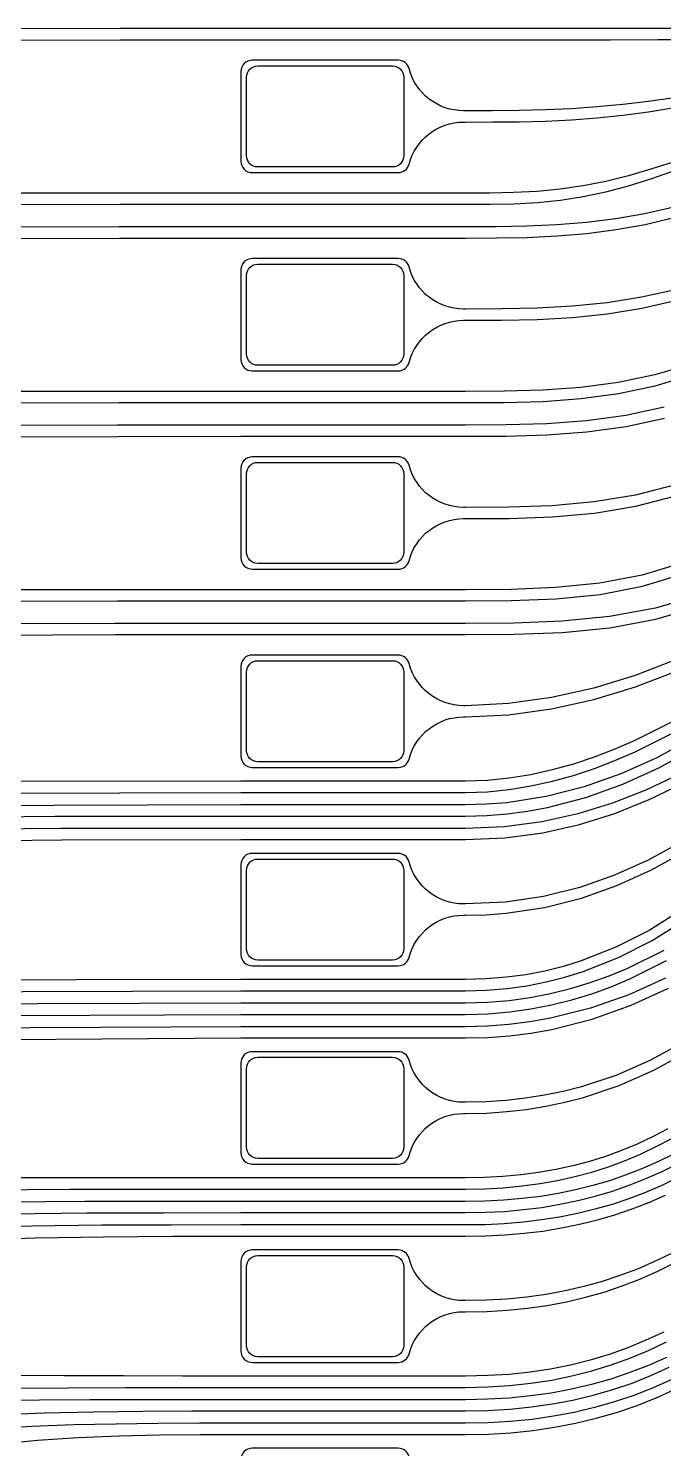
# Model space of a CAD drawing. Header units: millimetres. Extents: x 0 to 17.1, y 0 to 7.7.
# Drawn here: x 5.739 to 6.87, y 1.277 to 3.805 of the extents above; entities that cross this region are included whole.
import ezdxf

# ---------------------------------------------------------------- set-up
doc = ezdxf.new("R2010")
doc.units = ezdxf.units.MM
doc.header["$MEASUREMENT"] = 0
doc.layers.add('Insulation', color=112, linetype='Continuous')
doc.layers.add('Metal', color=52, linetype='Continuous')

msp = doc.modelspace()

# ---------------------------------------------------------------- linework, layer by layer
at = {"layer": 'Insulation'}
for points in [[(6.1475, 3.5585, -0.414214), (6.1275, 3.5785), (6.1275, 3.7185, -0.414214), (6.1475, 3.7385), (6.3875, 3.7385, -0.414214), (6.4075, 3.7185), (6.4075, 3.5785, -0.414214), (6.3875, 3.5585)], [(6.1475, 3.2055, -0.414214), (6.1275, 3.2255), (6.1275, 3.3655, -0.414214), (6.1475, 3.3855), (6.3875, 3.3855, -0.414214), (6.4075, 3.3655), (6.4075, 3.2255, -0.414214), (6.3875, 3.2055)], [(6.1475, 2.8525, -0.414214), (6.1275, 2.8725), (6.1275, 3.0125, -0.414214), (6.1475, 3.0325), (6.3875, 3.0325, -0.414214), (6.4075, 3.0125), (6.4075, 2.8725, -0.414214), (6.3875, 2.8525)], [(6.1475, 2.4995, -0.414214), (6.1275, 2.5195), (6.1275, 2.6595, -0.414214), (6.1475, 2.6795), (6.3875, 2.6795, -0.414214), (6.4075, 2.6595), (6.4075, 2.5195, -0.414214), (6.3875, 2.4995)], [(6.1475, 2.1465, -0.414214), (6.1275, 2.1665), (6.1275, 2.3065, -0.414214), (6.1475, 2.3265), (6.3875, 2.3265, -0.414214), (6.4075, 2.3065), (6.4075, 2.1665, -0.414214), (6.3875, 2.1465)], [(6.1475, 1.7935, -0.414214), (6.1275, 1.8135), (6.1275, 1.9535, -0.414214), (6.1475, 1.9735), (6.3875, 1.9735, -0.414214), (6.4075, 1.9535), (6.4075, 1.8135, -0.414214), (6.3875, 1.7935)], [(6.1475, 1.4405, -0.414214), (6.1275, 1.4605), (6.1275, 1.6005, -0.414214), (6.1475, 1.6205), (6.3875, 1.6205, -0.414214), (6.4075, 1.6005), (6.4075, 1.4605, -0.414214), (6.3875, 1.4405)]]:
    msp.add_lwpolyline(points, format="xyb", close=True, dxfattribs=at)
at = {"layer": 'Metal'}
for points in [[(6.9463, 3.8052), (6.8605, 3.8051), (6.7748, 3.805), (6.689, 3.805), (6.6033, 3.805), (6.5175, 3.805), (6.1175, 3.805), (5.9024, 3.8049), (5.6874, 3.8045)], [(5.6871, 3.7841), (5.9023, 3.7849), (6.1175, 3.785), (6.5175, 3.785), (6.6033, 3.785), (6.689, 3.785), (6.7748, 3.7851), (6.8605, 3.7853), (6.9463, 3.7855)], [(6.893, 3.569), (6.8494, 3.555), (6.8077, 3.5428), (6.7671, 3.5327), (6.7268, 3.5247), (6.6862, 3.5189), (6.645, 3.5151), (6.6031, 3.513), (6.5605, 3.5121), (6.5175, 3.512), (6.1175, 3.512), (5.9021, 3.512), (5.6867, 3.512)], [(5.6871, 3.4916), (5.9023, 3.492), (6.1175, 3.492), (6.5175, 3.492), (6.5606, 3.4921), (6.6033, 3.493), (6.6453, 3.4953), (6.6865, 3.4994), (6.727, 3.5057), (6.7673, 3.5143), (6.8079, 3.5251), (6.8494, 3.5382), (6.8929, 3.5531)], [(6.8883, 3.4867), (6.837, 3.4752), (6.7853, 3.4662), (6.7331, 3.4597), (6.6802, 3.4554), (6.6265, 3.4531), (6.5722, 3.4521), (6.5175, 3.452), (6.1175, 3.452), (5.9008, 3.4519), (5.6841, 3.4514)], [(5.6846, 3.4311), (5.9011, 3.4319), (6.1175, 3.432), (6.5175, 3.432), (6.5723, 3.4321), (6.6267, 3.4331), (6.6804, 3.4356), (6.7334, 3.4401), (6.7856, 3.4469), (6.8372, 3.4563), (6.8885, 3.4683)], [(6.918, 3.2069), (6.8544, 3.1884), (6.7894, 3.1749), (6.7229, 3.1661), (6.6553, 3.1612), (6.5866, 3.1593), (6.5175, 3.159), (6.1175, 3.159), (5.9002, 3.159), (5.6828, 3.159)], [(5.684, 3.1386), (5.9008, 3.139), (6.1175, 3.139), (6.5175, 3.139), (6.5868, 3.1393), (6.6555, 3.1412), (6.7233, 3.1462), (6.7899, 3.1552), (6.8549, 3.1689), (6.9185, 3.1877)], [(6.8712, 3.1308), (6.8029, 3.1162), (6.7331, 3.1067), (6.662, 3.1014), (6.59, 3.0993), (6.5175, 3.099), (6.1175, 3.099), (5.8975, 3.0989), (5.6775, 3.0984)], [(5.679, 3.078), (5.8982, 3.0789), (6.1175, 3.079), (6.5175, 3.079), (6.5902, 3.0793), (6.6623, 3.0814), (6.7335, 3.0868), (6.8033, 3.0965), (6.8717, 3.1113)], [(6.9046, 2.8537), (6.8319, 2.8318), (6.7564, 2.8175), (6.6783, 2.8096), (6.5984, 2.8065), (6.5175, 2.806), (6.1175, 2.806), (5.8966, 2.806), (5.6756, 2.8059)], [(5.6777, 2.7856), (5.8977, 2.7859), (6.1175, 2.786), (6.5175, 2.786), (6.5986, 2.7865), (6.6787, 2.7896), (6.7569, 2.7976), (6.8326, 2.8121), (6.9053, 2.8342)], [(6.9347, 2.7961), (6.8555, 2.7731), (6.7736, 2.758), (6.6896, 2.7497), (6.604, 2.7465), (6.5175, 2.746), (6.1175, 2.746), (5.8927, 2.7459), (5.6678, 2.7454)], [(5.6701, 2.725), (5.8939, 2.7259), (6.1175, 2.726), (6.5175, 2.726), (6.6042, 2.7265), (6.69, 2.7298), (6.7742, 2.7381), (6.8561, 2.7533), (6.9354, 2.7765)], [(6.8889, 2.5726), (6.8192, 2.5375), (6.7833, 2.522), (6.7467, 2.5079), (6.7096, 2.4956), (6.672, 2.4851), (6.6338, 2.4766), (6.5953, 2.4703), (6.5565, 2.4664), (6.5175, 2.465), (6.1175, 2.465), (5.466, 2.4644)], [(6.9179, 2.5391), (6.8567, 2.5063), (6.7937, 2.4781), (6.7286, 2.455), (6.661, 2.4377), (6.5908, 2.4268), (6.5545, 2.424), (6.5175, 2.423), (6.1175, 2.423), (5.4502, 2.4205)], [(5.4704, 2.4434), (6.1175, 2.445), (6.5175, 2.445), (6.5566, 2.4463), (6.5954, 2.4502), (6.634, 2.4565), (6.6721, 2.465), (6.7098, 2.4754), (6.747, 2.4877), (6.7836, 2.5017), (6.8195, 2.5173), (6.8893, 2.5523)], [(5.455, 2.3995), (5.7867, 2.4026), (6.1175, 2.403), (6.5175, 2.403), (6.5551, 2.404), (6.5918, 2.4069), (6.6278, 2.4117), (6.6631, 2.4182), (6.7316, 2.4361), (6.7977, 2.46), (6.8616, 2.489), (6.9236, 2.5227)], [(6.8982, 2.4773), (6.8395, 2.4495), (6.7792, 2.4258), (6.7172, 2.4068), (6.6531, 2.3927), (6.5866, 2.384), (6.5175, 2.381), (6.1175, 2.381), (5.7962, 2.3806), (5.4736, 2.3779)], [(5.479, 2.357), (5.7987, 2.3605), (6.1175, 2.361), (6.5175, 2.361), (6.5877, 2.3641), (6.6553, 2.3733), (6.7204, 2.3879), (6.7834, 2.4077), (6.8446, 2.4322), (6.9041, 2.4609)], [(6.9008, 2.2346), (6.8442, 2.1995), (6.7853, 2.1695), (6.7236, 2.1452), (6.6916, 2.1353), (6.6588, 2.1271), (6.625, 2.1206), (6.5902, 2.1159), (6.5544, 2.113), (6.5175, 2.112), (6.1175, 2.112), (5.5294, 2.1111)], [(5.5352, 2.0902), (6.1175, 2.092), (6.5175, 2.092), (6.555, 2.093), (6.5914, 2.096), (6.6267, 2.1009), (6.6611, 2.1076), (6.6945, 2.116), (6.727, 2.1261), (6.7897, 2.151), (6.8497, 2.1817), (6.9072, 2.2177)], [(6.8703, 2.1636), (6.806, 2.1317), (6.7728, 2.118), (6.7389, 2.1058), (6.7042, 2.0952), (6.6687, 2.0864), (6.6323, 2.0793), (6.595, 2.0742), (6.5568, 2.0711), (6.5175, 2.07), (6.1175, 2.07), (5.5733, 2.0683)], [(5.5789, 2.0474), (6.1175, 2.05), (6.5175, 2.05), (6.5573, 2.0511), (6.5961, 2.0543), (6.6339, 2.0596), (6.6708, 2.0668), (6.7069, 2.0759), (6.7421, 2.0867), (6.7765, 2.0992), (6.8102, 2.1133), (6.8754, 2.1459)], [(6.8736, 2.1143), (6.808, 2.0846), (6.7398, 2.0607), (6.6688, 2.0429), (6.6322, 2.0365), (6.5948, 2.0318), (6.5566, 2.029), (6.5175, 2.028), (6.1175, 2.028), (5.6171, 2.0256)], [(5.6225, 2.0046), (6.1175, 2.008), (6.5175, 2.008), (6.5571, 2.009), (6.5959, 2.0119), (6.6338, 2.0167), (6.671, 2.0233), (6.743, 2.0416), (6.8122, 2.0662), (6.8788, 2.0965)], [(6.8776, 1.8461), (6.8506, 1.832), (6.8231, 1.8191), (6.7952, 1.8075), (6.7668, 1.7972), (6.7379, 1.7881), (6.7084, 1.7803), (6.6783, 1.7737), (6.6475, 1.7684), (6.6161, 1.7642), (6.584, 1.7613), (6.5511, 1.7596), (6.5175, 1.759), (6.1175, 1.759), (5.6728, 1.7588)], [(5.6594, 1.7377), (5.8127, 1.7386), (5.9653, 1.739), (6.1175, 1.739), (6.5175, 1.739), (6.5518, 1.7396), (6.5853, 1.7414), (6.6181, 1.7445), (6.6501, 1.7488), (6.6815, 1.7544), (6.7122, 1.7612), (6.7423, 1.7693), (6.7718, 1.7787), (6.8008, 1.7894), (6.8292, 1.8013), (6.8572, 1.8146), (6.8847, 1.8291)], [(6.8891, 1.8018), (6.861, 1.7879), (6.8325, 1.7753), (6.8035, 1.764), (6.774, 1.7539), (6.744, 1.7451), (6.7135, 1.7375), (6.6824, 1.7311), (6.6507, 1.726), (6.6184, 1.722), (6.5855, 1.7192), (6.5518, 1.7175), (6.5175, 1.717), (6.1175, 1.717), (5.9786, 1.717), (5.8392, 1.7167), (5.6993, 1.7159)], [(5.7052, 1.6948), (5.843, 1.6964), (5.9804, 1.6969), (6.1175, 1.697), (6.5175, 1.697), (6.5525, 1.6976), (6.5868, 1.6993), (6.6204, 1.7023), (6.6533, 1.7064), (6.6856, 1.7118), (6.7173, 1.7184), (6.7484, 1.7263), (6.779, 1.7354), (6.809, 1.7459), (6.8385, 1.7576), (6.8675, 1.7705), (6.8961, 1.7847)], [(6.8958, 1.7594), (6.8672, 1.7456), (6.8381, 1.733), (6.8085, 1.7217), (6.7784, 1.7117), (6.7478, 1.7029), (6.7167, 1.6954), (6.685, 1.689), (6.6528, 1.6839), (6.6199, 1.68), (6.5864, 1.6772), (6.5523, 1.6755), (6.5175, 1.675), (6.1175, 1.675), (5.9936, 1.6749), (5.8695, 1.6744), (5.745, 1.673), (5.62, 1.6702)], [(5.6278, 1.6478), (5.7506, 1.6519), (5.8731, 1.6541), (5.9954, 1.6549), (6.1175, 1.655), (6.5175, 1.655), (6.553, 1.6556), (6.5877, 1.6573), (6.6219, 1.6602), (6.6553, 1.6643), (6.6882, 1.6697), (6.7205, 1.6763), (6.7522, 1.6841), (6.7833, 1.6932), (6.8139, 1.7036), (6.844, 1.7152), (6.8736, 1.7282)], [(6.8705, 1.4845), (6.8388, 1.4697), (6.8063, 1.4564), (6.7731, 1.4446), (6.7391, 1.4343), (6.7043, 1.4257), (6.6687, 1.4186), (6.6323, 1.4131), (6.5949, 1.4091), (6.5567, 1.4068), (6.5175, 1.406), (6.1175, 1.406), (6.0131, 1.406), (5.9083, 1.4062), (5.8029, 1.4065), (5.6966, 1.4069)], [(5.7053, 1.3845), (5.8092, 1.3854), (5.9124, 1.3859), (6.0151, 1.386), (6.1175, 1.386), (6.5175, 1.386), (6.5572, 1.3868), (6.596, 1.3893), (6.6339, 1.3933), (6.6709, 1.399), (6.707, 1.4064), (6.7423, 1.4153), (6.7767, 1.4258), (6.8103, 1.4379), (6.8432, 1.4516), (6.8753, 1.4668)], [(6.8754, 1.4394), (6.843, 1.425), (6.8099, 1.4122), (6.776, 1.4008), (6.7415, 1.391), (6.7061, 1.3827), (6.67, 1.3759), (6.6331, 1.3707), (6.5954, 1.367), (6.5568, 1.3647), (6.5175, 1.364), (6.1175, 1.364), (6.0283, 1.364), (5.9389, 1.3639), (5.849, 1.3636), (5.7585, 1.363), (5.6675, 1.3617)], [(5.6784, 1.3372), (5.7668, 1.3406), (5.855, 1.3426), (5.9427, 1.3436), (6.0302, 1.3439), (6.1175, 1.344), (6.5175, 1.344), (6.5574, 1.3448), (6.5965, 1.3471), (6.6347, 1.351), (6.6721, 1.3564), (6.7088, 1.3634), (6.7446, 1.372), (6.7796, 1.3821), (6.8139, 1.3937), (6.8474, 1.407), (6.8802, 1.4217)], [(6.8847, 1.3997), (6.8515, 1.3849), (6.8174, 1.3717), (6.7827, 1.36), (6.7471, 1.3499), (6.7108, 1.3414), (6.6738, 1.3344), (6.6359, 1.329), (6.5972, 1.3251), (6.5578, 1.3228), (6.5175, 1.322), (6.1175, 1.322), (6.0434, 1.322), (5.9692, 1.3216), (5.8948, 1.3207), (5.8201, 1.319), (5.745, 1.3161), (5.6698, 1.3118)], [(5.6829, 1.2847), (5.7553, 1.2918), (5.8278, 1.2966), (5.9003, 1.2997), (5.9727, 1.3013), (6.0451, 1.3019), (6.1175, 1.302), (6.5175, 1.302), (6.5583, 1.3028), (6.5983, 1.3052), (6.6375, 1.3092), (6.6759, 1.3148), (6.7135, 1.322), (6.7502, 1.3309), (6.7862, 1.3413), (6.8214, 1.3533), (6.8558, 1.3668), (6.8895, 1.382)]]:
    msp.add_lwpolyline(points, dxfattribs=at)
for points in [[(6.8897, 3.6814), (6.8431, 3.6749), (6.7973, 3.6695), (6.7517, 3.6653), (6.7059, 3.6622), (6.6596, 3.6601), (6.6127, 3.659), (6.5653, 3.6586), (6.5175, 3.6585), (6.5137, 3.6585, -0.341999), (6.4169, 3.7335, 0.341999), (6.3975, 3.7485), (6.1375, 3.7485, 0.414214), (6.1175, 3.7285), (6.1175, 3.5685, 0.414214), (6.1375, 3.5485), (6.3975, 3.5485, 0.341999), (6.4169, 3.5635, -0.341999), (6.5137, 3.6385), (6.5175, 3.6385), (6.5653, 3.6386), (6.6128, 3.6391), (6.6597, 3.6403), (6.706, 3.6426), (6.7518, 3.6461), (6.7974, 3.6509), (6.8432, 3.6569), (6.8897, 3.6641)], [(6.8911, 3.3399), (6.831, 3.3266), (6.7699, 3.3169), (6.7079, 3.3106), (6.645, 3.3071), (6.5815, 3.3057), (6.5175, 3.3055), (6.5137, 3.3055, -0.341999), (6.4169, 3.3805, 0.341999), (6.3975, 3.3955), (6.1375, 3.3955, 0.414214), (6.1175, 3.3755), (6.1175, 3.2155, 0.414214), (6.1375, 3.1955), (6.3975, 3.1955, 0.341999), (6.4169, 3.2105, -0.341999), (6.5137, 3.2855), (6.5175, 3.2855), (6.5816, 3.2857), (6.6452, 3.2871), (6.7082, 3.2907), (6.7703, 3.2972), (6.8314, 3.3071), (6.8915, 3.3208)], [(6.8913, 2.9925), (6.8199, 2.9742), (6.7465, 2.9621), (6.6713, 2.9555), (6.5947, 2.9529), (6.5175, 2.9525), (6.5137, 2.9525, -0.341999), (6.4169, 3.0275, 0.341999), (6.3975, 3.0425), (6.1375, 3.0425, 0.414214), (6.1175, 3.0225), (6.1175, 2.8625, 0.414214), (6.1375, 2.8425), (6.3975, 2.8425, 0.341999), (6.4169, 2.8575, -0.341999), (6.5137, 2.9325), (6.5175, 2.9325), (6.5949, 2.9329), (6.6716, 2.9355), (6.747, 2.9422), (6.8205, 2.9544), (6.8919, 2.973)], [(6.8912, 2.6809), (6.8196, 2.6532), (6.7458, 2.6307), (6.6703, 2.6138), (6.594, 2.6032), (6.5175, 2.5995), (6.5137, 2.5995, -0.341999), (6.4169, 2.6745, 0.341999), (6.3975, 2.6895), (6.1375, 2.6895, 0.414214), (6.1175, 2.6695), (6.1175, 2.5095, 0.414214), (6.1375, 2.4895), (6.3975, 2.4895, 0.341999), (6.4169, 2.5045, -0.341999), (6.5137, 2.5795), (6.5175, 2.5795), (6.594, 2.5831), (6.6705, 2.5937), (6.746, 2.6105), (6.8199, 2.6329), (6.8916, 2.6605)], [(6.9003, 2.3558), (6.8425, 2.3243), (6.7827, 2.2976), (6.7207, 2.2759), (6.656, 2.2599), (6.5884, 2.2499), (6.5175, 2.2465), (6.5137, 2.2465, -0.341999), (6.4169, 2.3215, 0.341999), (6.3975, 2.3365), (6.1375, 2.3365, 0.414214), (6.1175, 2.3165), (6.1175, 2.1565, 0.414214), (6.1375, 2.1365), (6.3975, 2.1365, 0.341999), (6.4169, 2.1515, -0.341999), (6.5137, 2.2265), (6.5175, 2.2265), (6.554, 2.2274), (6.5896, 2.2301), (6.6583, 2.2404), (6.724, 2.257), (6.787, 2.2793), (6.8477, 2.3068), (6.9065, 2.3391)], [(6.9051, 1.9997), (6.8469, 1.9683), (6.7866, 1.942), (6.7238, 1.9211), (6.6914, 1.9128), (6.6582, 1.9059), (6.6243, 1.9005), (6.5896, 1.8966), (6.554, 1.8943), (6.5175, 1.8935), (6.5137, 1.8935, -0.341999), (6.4169, 1.9685, 0.341999), (6.3975, 1.9835), (6.1375, 1.9835, 0.414214), (6.1175, 1.9635), (6.1175, 1.8035, 0.414214), (6.1375, 1.7835), (6.3975, 1.7835, 0.341999), (6.4169, 1.7985, -0.341999), (6.5137, 1.8735), (6.5175, 1.8735), (6.5546, 1.8743), (6.5908, 1.8768), (6.6261, 1.8808), (6.6606, 1.8863), (6.6943, 1.8934), (6.7273, 1.902), (6.7912, 1.9235), (6.8526, 1.9504), (6.9117, 1.9826)], [(6.8842, 1.6245), (6.8542, 1.6099), (6.8236, 1.5966), (6.7924, 1.5848), (6.7605, 1.5743), (6.728, 1.5653), (6.6948, 1.5577), (6.6609, 1.5515), (6.6262, 1.5466), (6.5908, 1.5432), (6.5545, 1.5412), (6.5175, 1.5405), (6.5137, 1.5405, -0.341999), (6.4169, 1.6155, 0.341999), (6.3975, 1.6305), (6.1375, 1.6305, 0.414214), (6.1175, 1.6105), (6.1175, 1.4505, 0.414214), (6.1375, 1.4305), (6.3975, 1.4305, 0.341999), (6.4169, 1.4455, -0.341999), (6.5137, 1.5205), (6.5175, 1.5205), (6.5551, 1.5212), (6.5919, 1.5233), (6.6278, 1.5269), (6.663, 1.5319), (6.6974, 1.5384), (6.7311, 1.5463), (6.7641, 1.5557), (6.7964, 1.5665), (6.828, 1.5787), (6.8589, 1.5924), (6.8893, 1.6074)], [(6.4169, 1.2625, 0.341999), (6.3975, 1.2775), (6.1375, 1.2775, 0.414214), (6.1175, 1.2575)]]:
    msp.add_lwpolyline(points, format="xyb", dxfattribs=at)

doc.saveas('drawing.dxf')
